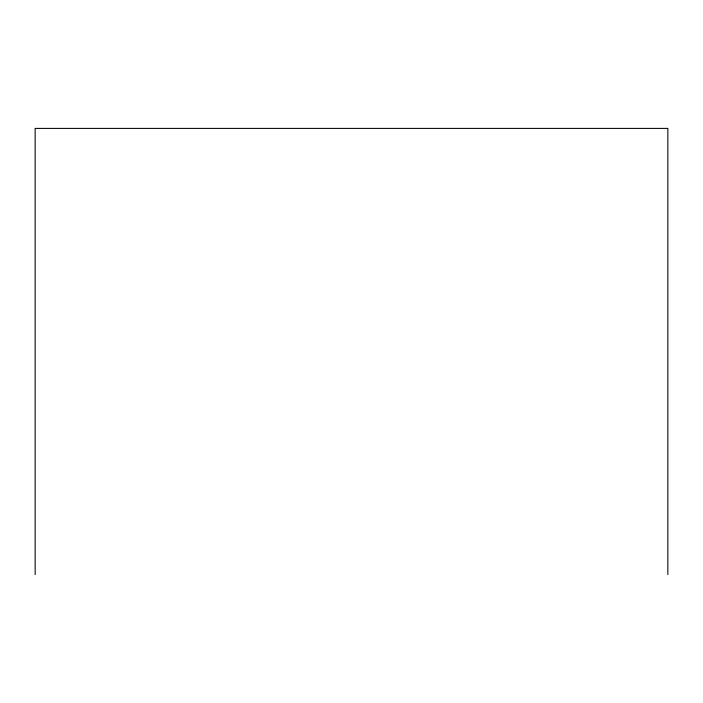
<?xml version="1.0" encoding="UTF-8"?>
<svg xmlns="http://www.w3.org/2000/svg" width="703" height="703" viewBox="0 0 703 703"><rect width="100%" height="100%" fill="white"/><g stroke="black" fill="none" stroke-linecap="round" stroke-linejoin="round"><path stroke-width="1.05" d="M667.85 574.597L667.85 128.403L35.15 128.403L35.15 574.597"/></g></svg>
